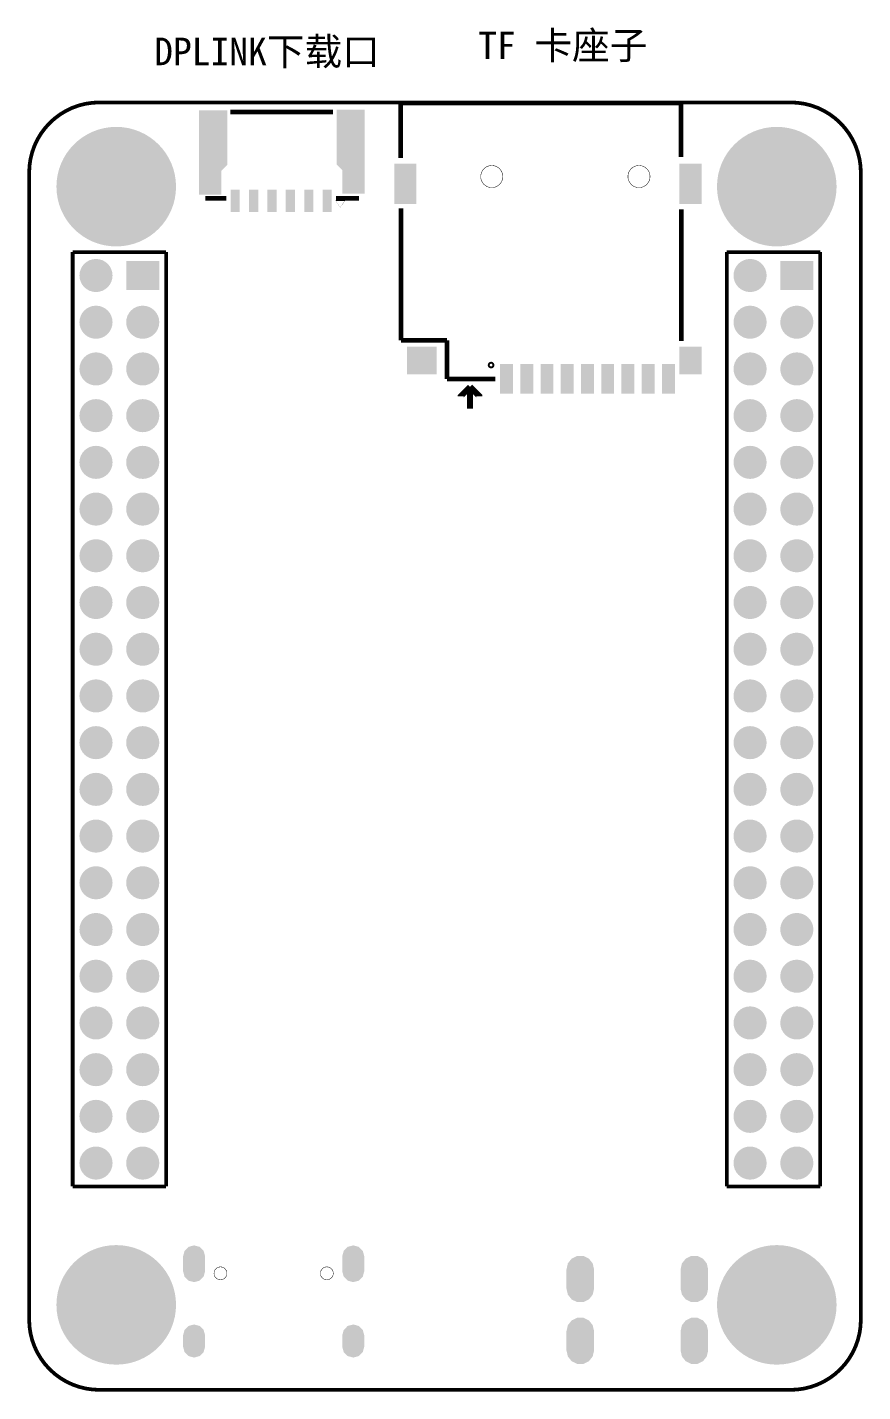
# Model space of a CAD drawing. Header units: millimetres. Extents: x 0 to 99.8, y 0.3 to 77.4.
# Drawn here: x 54.4 to 99.8, y 3.2 to 77.4 of the extents above; entities that cross this region are included whole.
import ezdxf

# ---------------------------------------------------------------- set-up
doc = ezdxf.new("R2010")
doc.units = ezdxf.units.MM
for name, color, linetype, true_color in [('Board-Outline-Layer', 6, 'Continuous', 0xff00ff), ('Bottom-Layer', 5, 'Continuous', 0x0000ff), ('Bottom-Silkscreen-Layer', 72, 'Continuous', 0x66cc33), ('Multi-Layer', 9, 'Continuous', 0xc0c0c0)]:
    doc.layers.add(name, color=color, linetype=linetype, true_color=true_color)

msp = doc.modelspace()

# ---------------------------------------------------------------- hatches: boundary and pattern name
at = {"layer": 'Bottom-Layer'}
for points in [[(63.694, 72.833), (63.694, 68.261), (63.693, 68.26), (64.909, 68.26), (64.911, 68.257), (64.911, 69.547), (65.227, 69.863), (65.227, 72.832), (65.226, 72.832), (65.226, 72.833), (63.694, 72.833)], [(72.699, 72.876), (72.7, 72.876), (71.168, 72.876), (71.167, 72.875), (71.166, 72.875), (71.166, 69.906), (71.482, 69.591), (71.482, 68.3), (71.485, 68.303), (72.7, 68.303), (72.699, 68.304)], [(62.444, 68.687, -1), (55.944, 68.687, -1)], [(58.356, 70.765, -1), (57.34, 70.765, -1)], [(61.048, 70.765, -1), (60.032, 70.765, -1)], [(98.344, 68.687, -1), (91.844, 68.687, -1)], [(94.256, 70.765, -1), (93.24, 70.765, -1)], [(96.948, 70.765, -1), (95.932, 70.765, -1)], [(75.504, 67.736), (75.504, 69.936), (74.304, 69.936), (74.304, 67.736)], [(91.004, 67.736), (91.004, 69.936), (89.804, 69.936), (89.804, 67.736)], [(62.115, 68.56, -1), (61.099, 68.56, -1)], [(98.015, 68.56, -1), (96.999, 68.56, -1)], [(57.162, 68.433, -1), (56.146, 68.433, -1)], [(65.91, 67.316), (65.91, 68.516), (65.41, 68.516), (65.41, 67.316)], [(66.91, 67.316), (66.91, 68.516), (66.41, 68.516), (66.41, 67.316)], [(67.91, 67.316), (67.91, 68.516), (67.41, 68.516), (67.41, 67.316)], [(68.91, 67.316), (68.91, 68.516), (68.41, 68.516), (68.41, 67.316)], [(69.91, 67.316), (69.91, 68.516), (69.41, 68.516), (69.41, 67.316)], [(70.91, 67.316), (70.91, 68.516), (70.41, 68.516), (70.41, 67.316)], [(93.062, 68.433, -1), (92.046, 68.433, -1)], [(58.559, 66.528, -1), (57.543, 66.528, -1)], [(60.845, 66.528, -1), (59.829, 66.528, -1)], [(94.459, 66.528, -1), (93.443, 66.528, -1)], [(96.745, 66.528, -1), (95.729, 66.528, -1)], [(58.994, 63.856, -1), (57.194, 63.856, -1)], [(61.534, 64.643), (59.734, 64.643), (59.734, 63.068), (61.534, 63.068)], [(94.543, 63.856, -1), (92.743, 63.856, -1)], [(97.083, 64.643), (95.283, 64.643), (95.283, 63.068), (97.083, 63.068)], [(58.994, 61.316, -1), (57.194, 61.316, -1)], [(61.534, 61.316, -1), (59.734, 61.316, -1)], [(94.543, 61.316, -1), (92.743, 61.316, -1)], [(97.083, 61.316, -1), (95.283, 61.316, -1)], [(58.994, 58.776, -1), (57.194, 58.776, -1)], [(61.534, 58.776, -1), (59.734, 58.776, -1)], [(76.604, 58.486), (76.604, 59.986), (75.004, 59.986), (75.004, 58.486)], [(91.004, 58.486), (91.004, 59.986), (89.804, 59.986), (89.804, 58.486)], [(94.543, 58.776, -1), (92.743, 58.776, -1)], [(97.083, 58.776, -1), (95.283, 58.776, -1)], [(80.753, 57.436), (80.753, 59.036), (80.053, 59.036), (80.053, 57.436)], [(81.854, 57.436), (81.854, 59.036), (81.154, 59.036), (81.154, 57.436)], [(82.954, 57.436), (82.954, 59.036), (82.254, 59.036), (82.254, 57.436)], [(84.054, 57.436), (84.054, 59.036), (83.354, 59.036), (83.354, 57.436)], [(85.154, 57.436), (85.154, 59.036), (84.454, 59.036), (84.454, 57.436)], [(86.254, 57.436), (86.254, 59.036), (85.554, 59.036), (85.554, 57.436)], [(87.354, 57.436), (87.354, 59.036), (86.654, 59.036), (86.654, 57.436)], [(88.453, 57.436), (88.453, 59.036), (87.753, 59.036), (87.753, 57.436)], [(89.554, 57.436), (89.554, 59.036), (88.854, 59.036), (88.854, 57.436)], [(58.994, 56.236, -1), (57.194, 56.236, -1)], [(61.534, 56.236, -1), (59.734, 56.236, -1)], [(94.543, 56.236, -1), (92.743, 56.236, -1)], [(97.083, 56.236, -1), (95.283, 56.236, -1)], [(58.994, 53.696, -1), (57.194, 53.696, -1)], [(61.534, 53.696, -1), (59.734, 53.696, -1)], [(94.543, 53.696, -1), (92.743, 53.696, -1)], [(97.083, 53.696, -1), (95.283, 53.696, -1)], [(58.994, 51.156, -1), (57.194, 51.156, -1)], [(61.534, 51.156, -1), (59.734, 51.156, -1)], [(94.543, 51.156, -1), (92.743, 51.156, -1)], [(97.083, 51.156, -1), (95.283, 51.156, -1)], [(58.994, 48.616, -1), (57.194, 48.616, -1)], [(61.534, 48.616, -1), (59.734, 48.616, -1)], [(94.543, 48.616, -1), (92.743, 48.616, -1)], [(97.083, 48.616, -1), (95.283, 48.616, -1)], [(58.994, 46.076, -1), (57.194, 46.076, -1)], [(61.534, 46.076, -1), (59.734, 46.076, -1)], [(94.543, 46.076, -1), (92.743, 46.076, -1)], [(97.083, 46.076, -1), (95.283, 46.076, -1)], [(58.994, 43.536, -1), (57.194, 43.536, -1)], [(61.534, 43.536, -1), (59.734, 43.536, -1)], [(94.543, 43.536, -1), (92.743, 43.536, -1)], [(97.083, 43.536, -1), (95.283, 43.536, -1)], [(58.994, 40.996, -1), (57.194, 40.996, -1)], [(61.534, 40.996, -1), (59.734, 40.996, -1)], [(94.543, 40.996, -1), (92.743, 40.996, -1)], [(97.083, 40.996, -1), (95.283, 40.996, -1)], [(58.994, 38.456, -1), (57.194, 38.456, -1)], [(61.534, 38.456, -1), (59.734, 38.456, -1)], [(94.543, 38.456, -1), (92.743, 38.456, -1)], [(97.083, 38.456, -1), (95.283, 38.456, -1)], [(58.994, 35.916, -1), (57.194, 35.916, -1)], [(61.534, 35.916, -1), (59.734, 35.916, -1)], [(94.543, 35.916, -1), (92.743, 35.916, -1)], [(97.083, 35.916, -1), (95.283, 35.916, -1)], [(58.994, 33.376, -1), (57.194, 33.376, -1)], [(61.534, 33.376, -1), (59.734, 33.376, -1)], [(94.543, 33.376, -1), (92.743, 33.376, -1)], [(97.083, 33.376, -1), (95.283, 33.376, -1)], [(58.994, 30.836, -1), (57.194, 30.836, -1)], [(61.534, 30.836, -1), (59.734, 30.836, -1)], [(94.543, 30.836, -1), (92.743, 30.836, -1)], [(97.083, 30.836, -1), (95.283, 30.836, -1)], [(58.994, 28.296, -1), (57.194, 28.296, -1)], [(61.534, 28.296, -1), (59.734, 28.296, -1)], [(94.543, 28.296, -1), (92.743, 28.296, -1)], [(97.083, 28.296, -1), (95.283, 28.296, -1)], [(58.994, 25.756, -1), (57.194, 25.756, -1)], [(61.534, 25.756, -1), (59.734, 25.756, -1)], [(94.543, 25.756, -1), (92.743, 25.756, -1)], [(97.083, 25.756, -1), (95.283, 25.756, -1)], [(58.994, 23.216, -1), (57.194, 23.216, -1)], [(61.534, 23.216, -1), (59.734, 23.216, -1)], [(94.543, 23.216, -1), (92.743, 23.216, -1)], [(97.083, 23.216, -1), (95.283, 23.216, -1)], [(58.994, 20.676, -1), (57.194, 20.676, -1)], [(61.534, 20.676, -1), (59.734, 20.676, -1)], [(94.543, 20.676, -1), (92.743, 20.676, -1)], [(97.083, 20.676, -1), (95.283, 20.676, -1)], [(58.994, 18.136, -1), (57.194, 18.136, -1)], [(61.534, 18.136, -1), (59.734, 18.136, -1)], [(94.543, 18.136, -1), (92.743, 18.136, -1)], [(97.083, 18.136, -1), (95.283, 18.136, -1)], [(58.994, 15.596, -1), (57.194, 15.596, -1)], [(61.534, 15.596, -1), (59.734, 15.596, -1)], [(94.543, 15.596, -1), (92.743, 15.596, -1)], [(97.083, 15.596, -1), (95.283, 15.596, -1)], [(62.444, 7.887, -1), (55.944, 7.887, -1)], [(98.344, 7.887, -1), (91.844, 7.887, -1)], [(58.356, 9.964, -1), (57.34, 9.964, -1)], [(61.048, 9.964, -1), (60.032, 9.964, -1)], [(62.825, 9.721), (62.906, 9.421), (63.125, 9.202), (63.425, 9.121), (63.725, 9.202), (63.945, 9.421), (64.025, 9.721), (64.025, 10.521), (63.945, 10.821), (63.725, 11.041), (63.425, 11.121), (63.125, 11.041), (62.906, 10.821), (62.825, 10.521)], [(71.475, 9.721), (71.556, 9.421), (71.775, 9.202), (72.075, 9.121), (72.375, 9.202), (72.595, 9.421), (72.675, 9.721), (72.675, 10.521), (72.595, 10.821), (72.375, 11.041), (72.075, 11.121), (71.775, 11.041), (71.556, 10.821), (71.475, 10.521)], [(83.664, 8.766), (83.739, 8.441), (83.947, 8.18), (84.248, 8.035), (84.581, 8.035), (84.882, 8.18), (85.09, 8.441), (85.164, 8.766), (85.164, 9.816), (85.09, 10.142), (84.882, 10.403), (84.581, 10.548), (84.248, 10.548), (83.947, 10.403), (83.739, 10.142), (83.664, 9.816)], [(89.864, 8.766), (89.939, 8.441), (90.147, 8.18), (90.447, 8.035), (90.781, 8.035), (91.082, 8.18), (91.29, 8.441), (91.364, 8.766), (91.364, 9.816), (91.29, 10.142), (91.082, 10.403), (90.781, 10.548), (90.447, 10.548), (90.147, 10.403), (89.939, 10.142), (89.864, 9.816)], [(94.256, 9.964, -1), (93.24, 9.964, -1)], [(96.948, 9.964, -1), (95.932, 9.964, -1)], [(62.115, 7.76, -1), (61.099, 7.76, -1)], [(98.015, 7.76, -1), (96.999, 7.76, -1)], [(57.162, 7.633, -1), (56.146, 7.633, -1)], [(93.062, 7.633, -1), (92.046, 7.633, -1)], [(62.825, 5.621), (62.906, 5.321), (63.125, 5.102), (63.425, 5.021), (63.725, 5.102), (63.945, 5.321), (64.025, 5.621), (64.025, 6.221), (63.945, 6.521), (63.725, 6.741), (63.425, 6.821), (63.125, 6.741), (62.906, 6.521), (62.825, 6.221)], [(71.475, 5.621), (71.556, 5.321), (71.775, 5.102), (72.075, 5.021), (72.375, 5.102), (72.595, 5.321), (72.675, 5.621), (72.675, 6.221), (72.595, 6.521), (72.375, 6.741), (72.075, 6.821), (71.775, 6.741), (71.556, 6.521), (71.475, 6.221)], [(83.664, 5.406), (83.739, 5.081), (83.947, 4.82), (84.248, 4.675), (84.581, 4.675), (84.882, 4.82), (85.09, 5.081), (85.164, 5.406), (85.164, 6.456), (85.09, 6.782), (84.882, 7.043), (84.581, 7.187), (84.248, 7.187), (83.947, 7.043), (83.739, 6.782), (83.664, 6.456)], [(89.864, 5.406), (89.939, 5.081), (90.147, 4.82), (90.447, 4.675), (90.781, 4.675), (91.082, 4.82), (91.29, 5.081), (91.364, 5.406), (91.364, 6.456), (91.29, 6.782), (91.082, 7.043), (90.781, 7.187), (90.447, 7.187), (90.147, 7.043), (89.939, 6.782), (89.864, 6.456)], [(58.559, 5.728, -1), (57.543, 5.728, -1)], [(60.845, 5.728, -1), (59.829, 5.728, -1)], [(94.459, 5.728, -1), (93.443, 5.728, -1)], [(96.745, 5.728, -1), (95.729, 5.728, -1)]]:
    msp.add_hatch(color=256, dxfattribs=at).paths.add_polyline_path(points)
at = {"layer": 'Multi-Layer'}
for points in [[(62.444, 68.687, -1), (55.944, 68.687, -1)], [(62.444, 68.687, -1), (55.944, 68.687, -1)], [(62.444, 68.687, -1), (55.944, 68.687, -1)], [(58.356, 70.765, -1), (57.34, 70.765, -1)], [(58.356, 70.765, -1), (57.34, 70.765, -1)], [(58.356, 70.765, -1), (57.34, 70.765, -1)], [(61.048, 70.765, -1), (60.032, 70.765, -1)], [(61.048, 70.765, -1), (60.032, 70.765, -1)], [(61.048, 70.765, -1), (60.032, 70.765, -1)], [(98.344, 68.687, -1), (91.844, 68.687, -1)], [(98.344, 68.687, -1), (91.844, 68.687, -1)], [(98.344, 68.687, -1), (91.844, 68.687, -1)], [(94.256, 70.765, -1), (93.24, 70.765, -1)], [(94.256, 70.765, -1), (93.24, 70.765, -1)], [(94.256, 70.765, -1), (93.24, 70.765, -1)], [(96.948, 70.765, -1), (95.932, 70.765, -1)], [(96.948, 70.765, -1), (95.932, 70.765, -1)], [(96.948, 70.765, -1), (95.932, 70.765, -1)], [(62.115, 68.56, -1), (61.099, 68.56, -1)], [(62.115, 68.56, -1), (61.099, 68.56, -1)], [(62.115, 68.56, -1), (61.099, 68.56, -1)], [(98.015, 68.56, -1), (96.999, 68.56, -1)], [(98.015, 68.56, -1), (96.999, 68.56, -1)], [(98.015, 68.56, -1), (96.999, 68.56, -1)], [(57.162, 68.433, -1), (56.146, 68.433, -1)], [(57.162, 68.433, -1), (56.146, 68.433, -1)], [(57.162, 68.433, -1), (56.146, 68.433, -1)], [(93.062, 68.433, -1), (92.046, 68.433, -1)], [(93.062, 68.433, -1), (92.046, 68.433, -1)], [(93.062, 68.433, -1), (92.046, 68.433, -1)], [(58.559, 66.528, -1), (57.543, 66.528, -1)], [(58.559, 66.528, -1), (57.543, 66.528, -1)], [(58.559, 66.528, -1), (57.543, 66.528, -1)], [(60.845, 66.528, -1), (59.829, 66.528, -1)], [(60.845, 66.528, -1), (59.829, 66.528, -1)], [(60.845, 66.528, -1), (59.829, 66.528, -1)], [(94.459, 66.528, -1), (93.443, 66.528, -1)], [(94.459, 66.528, -1), (93.443, 66.528, -1)], [(94.459, 66.528, -1), (93.443, 66.528, -1)], [(96.745, 66.528, -1), (95.729, 66.528, -1)], [(96.745, 66.528, -1), (95.729, 66.528, -1)], [(96.745, 66.528, -1), (95.729, 66.528, -1)], [(58.994, 63.856, -1), (57.194, 63.856, -1)], [(58.994, 63.856, -1), (57.194, 63.856, -1)], [(58.994, 63.856, -1), (57.194, 63.856, -1)], [(61.534, 64.643), (59.734, 64.643), (59.734, 63.068), (61.534, 63.068)], [(61.534, 64.643), (59.734, 64.643), (59.734, 63.068), (61.534, 63.068)], [(61.534, 64.643), (59.734, 64.643), (59.734, 63.068), (61.534, 63.068)], [(94.543, 63.856, -1), (92.743, 63.856, -1)], [(94.543, 63.856, -1), (92.743, 63.856, -1)], [(94.543, 63.856, -1), (92.743, 63.856, -1)], [(97.083, 64.643), (95.283, 64.643), (95.283, 63.068), (97.083, 63.068)], [(97.083, 64.643), (95.283, 64.643), (95.283, 63.068), (97.083, 63.068)], [(97.083, 64.643), (95.283, 64.643), (95.283, 63.068), (97.083, 63.068)], [(58.994, 61.316, -1), (57.194, 61.316, -1)], [(58.994, 61.316, -1), (57.194, 61.316, -1)], [(58.994, 61.316, -1), (57.194, 61.316, -1)], [(61.534, 61.316, -1), (59.734, 61.316, -1)], [(61.534, 61.316, -1), (59.734, 61.316, -1)], [(61.534, 61.316, -1), (59.734, 61.316, -1)], [(94.543, 61.316, -1), (92.743, 61.316, -1)], [(94.543, 61.316, -1), (92.743, 61.316, -1)], [(94.543, 61.316, -1), (92.743, 61.316, -1)], [(97.083, 61.316, -1), (95.283, 61.316, -1)], [(97.083, 61.316, -1), (95.283, 61.316, -1)], [(97.083, 61.316, -1), (95.283, 61.316, -1)], [(58.994, 58.776, -1), (57.194, 58.776, -1)], [(58.994, 58.776, -1), (57.194, 58.776, -1)], [(58.994, 58.776, -1), (57.194, 58.776, -1)], [(61.534, 58.776, -1), (59.734, 58.776, -1)], [(61.534, 58.776, -1), (59.734, 58.776, -1)], [(61.534, 58.776, -1), (59.734, 58.776, -1)], [(94.543, 58.776, -1), (92.743, 58.776, -1)], [(94.543, 58.776, -1), (92.743, 58.776, -1)], [(94.543, 58.776, -1), (92.743, 58.776, -1)], [(97.083, 58.776, -1), (95.283, 58.776, -1)], [(97.083, 58.776, -1), (95.283, 58.776, -1)], [(97.083, 58.776, -1), (95.283, 58.776, -1)], [(58.994, 56.236, -1), (57.194, 56.236, -1)], [(58.994, 56.236, -1), (57.194, 56.236, -1)], [(58.994, 56.236, -1), (57.194, 56.236, -1)], [(61.534, 56.236, -1), (59.734, 56.236, -1)], [(61.534, 56.236, -1), (59.734, 56.236, -1)], [(61.534, 56.236, -1), (59.734, 56.236, -1)], [(94.543, 56.236, -1), (92.743, 56.236, -1)], [(94.543, 56.236, -1), (92.743, 56.236, -1)], [(94.543, 56.236, -1), (92.743, 56.236, -1)], [(97.083, 56.236, -1), (95.283, 56.236, -1)], [(97.083, 56.236, -1), (95.283, 56.236, -1)], [(97.083, 56.236, -1), (95.283, 56.236, -1)], [(58.994, 53.696, -1), (57.194, 53.696, -1)], [(58.994, 53.696, -1), (57.194, 53.696, -1)], [(58.994, 53.696, -1), (57.194, 53.696, -1)], [(61.534, 53.696, -1), (59.734, 53.696, -1)], [(61.534, 53.696, -1), (59.734, 53.696, -1)], [(61.534, 53.696, -1), (59.734, 53.696, -1)], [(94.543, 53.696, -1), (92.743, 53.696, -1)], [(94.543, 53.696, -1), (92.743, 53.696, -1)], [(94.543, 53.696, -1), (92.743, 53.696, -1)], [(97.083, 53.696, -1), (95.283, 53.696, -1)], [(97.083, 53.696, -1), (95.283, 53.696, -1)], [(97.083, 53.696, -1), (95.283, 53.696, -1)], [(58.994, 51.156, -1), (57.194, 51.156, -1)], [(58.994, 51.156, -1), (57.194, 51.156, -1)], [(58.994, 51.156, -1), (57.194, 51.156, -1)], [(61.534, 51.156, -1), (59.734, 51.156, -1)], [(61.534, 51.156, -1), (59.734, 51.156, -1)], [(61.534, 51.156, -1), (59.734, 51.156, -1)], [(94.543, 51.156, -1), (92.743, 51.156, -1)], [(94.543, 51.156, -1), (92.743, 51.156, -1)], [(94.543, 51.156, -1), (92.743, 51.156, -1)], [(97.083, 51.156, -1), (95.283, 51.156, -1)], [(97.083, 51.156, -1), (95.283, 51.156, -1)], [(97.083, 51.156, -1), (95.283, 51.156, -1)], [(58.994, 48.616, -1), (57.194, 48.616, -1)], [(58.994, 48.616, -1), (57.194, 48.616, -1)], [(58.994, 48.616, -1), (57.194, 48.616, -1)], [(61.534, 48.616, -1), (59.734, 48.616, -1)], [(61.534, 48.616, -1), (59.734, 48.616, -1)], [(61.534, 48.616, -1), (59.734, 48.616, -1)], [(94.543, 48.616, -1), (92.743, 48.616, -1)], [(94.543, 48.616, -1), (92.743, 48.616, -1)], [(94.543, 48.616, -1), (92.743, 48.616, -1)], [(97.083, 48.616, -1), (95.283, 48.616, -1)], [(97.083, 48.616, -1), (95.283, 48.616, -1)], [(97.083, 48.616, -1), (95.283, 48.616, -1)], [(58.994, 46.076, -1), (57.194, 46.076, -1)], [(58.994, 46.076, -1), (57.194, 46.076, -1)], [(58.994, 46.076, -1), (57.194, 46.076, -1)], [(61.534, 46.076, -1), (59.734, 46.076, -1)], [(61.534, 46.076, -1), (59.734, 46.076, -1)], [(61.534, 46.076, -1), (59.734, 46.076, -1)], [(94.543, 46.076, -1), (92.743, 46.076, -1)], [(94.543, 46.076, -1), (92.743, 46.076, -1)], [(94.543, 46.076, -1), (92.743, 46.076, -1)], [(97.083, 46.076, -1), (95.283, 46.076, -1)], [(97.083, 46.076, -1), (95.283, 46.076, -1)], [(97.083, 46.076, -1), (95.283, 46.076, -1)], [(58.994, 43.536, -1), (57.194, 43.536, -1)], [(58.994, 43.536, -1), (57.194, 43.536, -1)], [(58.994, 43.536, -1), (57.194, 43.536, -1)], [(61.534, 43.536, -1), (59.734, 43.536, -1)], [(61.534, 43.536, -1), (59.734, 43.536, -1)], [(61.534, 43.536, -1), (59.734, 43.536, -1)], [(94.543, 43.536, -1), (92.743, 43.536, -1)], [(94.543, 43.536, -1), (92.743, 43.536, -1)], [(94.543, 43.536, -1), (92.743, 43.536, -1)], [(97.083, 43.536, -1), (95.283, 43.536, -1)], [(97.083, 43.536, -1), (95.283, 43.536, -1)], [(97.083, 43.536, -1), (95.283, 43.536, -1)], [(58.994, 40.996, -1), (57.194, 40.996, -1)], [(58.994, 40.996, -1), (57.194, 40.996, -1)], [(58.994, 40.996, -1), (57.194, 40.996, -1)], [(61.534, 40.996, -1), (59.734, 40.996, -1)], [(61.534, 40.996, -1), (59.734, 40.996, -1)], [(61.534, 40.996, -1), (59.734, 40.996, -1)], [(94.543, 40.996, -1), (92.743, 40.996, -1)], [(94.543, 40.996, -1), (92.743, 40.996, -1)], [(94.543, 40.996, -1), (92.743, 40.996, -1)], [(97.083, 40.996, -1), (95.283, 40.996, -1)], [(97.083, 40.996, -1), (95.283, 40.996, -1)], [(97.083, 40.996, -1), (95.283, 40.996, -1)], [(58.994, 38.456, -1), (57.194, 38.456, -1)], [(58.994, 38.456, -1), (57.194, 38.456, -1)], [(58.994, 38.456, -1), (57.194, 38.456, -1)], [(61.534, 38.456, -1), (59.734, 38.456, -1)], [(61.534, 38.456, -1), (59.734, 38.456, -1)], [(61.534, 38.456, -1), (59.734, 38.456, -1)], [(94.543, 38.456, -1), (92.743, 38.456, -1)], [(94.543, 38.456, -1), (92.743, 38.456, -1)], [(94.543, 38.456, -1), (92.743, 38.456, -1)], [(97.083, 38.456, -1), (95.283, 38.456, -1)], [(97.083, 38.456, -1), (95.283, 38.456, -1)], [(97.083, 38.456, -1), (95.283, 38.456, -1)], [(58.994, 35.916, -1), (57.194, 35.916, -1)], [(58.994, 35.916, -1), (57.194, 35.916, -1)], [(58.994, 35.916, -1), (57.194, 35.916, -1)], [(61.534, 35.916, -1), (59.734, 35.916, -1)], [(61.534, 35.916, -1), (59.734, 35.916, -1)], [(61.534, 35.916, -1), (59.734, 35.916, -1)], [(94.543, 35.916, -1), (92.743, 35.916, -1)], [(94.543, 35.916, -1), (92.743, 35.916, -1)], [(94.543, 35.916, -1), (92.743, 35.916, -1)], [(97.083, 35.916, -1), (95.283, 35.916, -1)], [(97.083, 35.916, -1), (95.283, 35.916, -1)], [(97.083, 35.916, -1), (95.283, 35.916, -1)], [(58.994, 33.376, -1), (57.194, 33.376, -1)], [(58.994, 33.376, -1), (57.194, 33.376, -1)], [(58.994, 33.376, -1), (57.194, 33.376, -1)], [(61.534, 33.376, -1), (59.734, 33.376, -1)], [(61.534, 33.376, -1), (59.734, 33.376, -1)], [(61.534, 33.376, -1), (59.734, 33.376, -1)], [(94.543, 33.376, -1), (92.743, 33.376, -1)], [(94.543, 33.376, -1), (92.743, 33.376, -1)], [(94.543, 33.376, -1), (92.743, 33.376, -1)], [(97.083, 33.376, -1), (95.283, 33.376, -1)], [(97.083, 33.376, -1), (95.283, 33.376, -1)], [(97.083, 33.376, -1), (95.283, 33.376, -1)], [(58.994, 30.836, -1), (57.194, 30.836, -1)], [(58.994, 30.836, -1), (57.194, 30.836, -1)], [(58.994, 30.836, -1), (57.194, 30.836, -1)], [(61.534, 30.836, -1), (59.734, 30.836, -1)], [(61.534, 30.836, -1), (59.734, 30.836, -1)], [(61.534, 30.836, -1), (59.734, 30.836, -1)], [(94.543, 30.836, -1), (92.743, 30.836, -1)], [(94.543, 30.836, -1), (92.743, 30.836, -1)], [(94.543, 30.836, -1), (92.743, 30.836, -1)], [(97.083, 30.836, -1), (95.283, 30.836, -1)], [(97.083, 30.836, -1), (95.283, 30.836, -1)], [(97.083, 30.836, -1), (95.283, 30.836, -1)], [(58.994, 28.296, -1), (57.194, 28.296, -1)], [(58.994, 28.296, -1), (57.194, 28.296, -1)], [(58.994, 28.296, -1), (57.194, 28.296, -1)], [(61.534, 28.296, -1), (59.734, 28.296, -1)], [(61.534, 28.296, -1), (59.734, 28.296, -1)], [(61.534, 28.296, -1), (59.734, 28.296, -1)], [(94.543, 28.296, -1), (92.743, 28.296, -1)], [(94.543, 28.296, -1), (92.743, 28.296, -1)], [(94.543, 28.296, -1), (92.743, 28.296, -1)], [(97.083, 28.296, -1), (95.283, 28.296, -1)], [(97.083, 28.296, -1), (95.283, 28.296, -1)], [(97.083, 28.296, -1), (95.283, 28.296, -1)], [(58.994, 25.756, -1), (57.194, 25.756, -1)], [(58.994, 25.756, -1), (57.194, 25.756, -1)], [(58.994, 25.756, -1), (57.194, 25.756, -1)], [(61.534, 25.756, -1), (59.734, 25.756, -1)], [(61.534, 25.756, -1), (59.734, 25.756, -1)], [(61.534, 25.756, -1), (59.734, 25.756, -1)], [(94.543, 25.756, -1), (92.743, 25.756, -1)], [(94.543, 25.756, -1), (92.743, 25.756, -1)], [(94.543, 25.756, -1), (92.743, 25.756, -1)], [(97.083, 25.756, -1), (95.283, 25.756, -1)], [(97.083, 25.756, -1), (95.283, 25.756, -1)], [(97.083, 25.756, -1), (95.283, 25.756, -1)], [(58.994, 23.216, -1), (57.194, 23.216, -1)], [(58.994, 23.216, -1), (57.194, 23.216, -1)], [(58.994, 23.216, -1), (57.194, 23.216, -1)], [(61.534, 23.216, -1), (59.734, 23.216, -1)], [(61.534, 23.216, -1), (59.734, 23.216, -1)], [(61.534, 23.216, -1), (59.734, 23.216, -1)], [(94.543, 23.216, -1), (92.743, 23.216, -1)], [(94.543, 23.216, -1), (92.743, 23.216, -1)], [(94.543, 23.216, -1), (92.743, 23.216, -1)], [(97.083, 23.216, -1), (95.283, 23.216, -1)], [(97.083, 23.216, -1), (95.283, 23.216, -1)], [(97.083, 23.216, -1), (95.283, 23.216, -1)], [(58.994, 20.676, -1), (57.194, 20.676, -1)], [(58.994, 20.676, -1), (57.194, 20.676, -1)], [(58.994, 20.676, -1), (57.194, 20.676, -1)], [(61.534, 20.676, -1), (59.734, 20.676, -1)], [(61.534, 20.676, -1), (59.734, 20.676, -1)], [(61.534, 20.676, -1), (59.734, 20.676, -1)], [(94.543, 20.676, -1), (92.743, 20.676, -1)], [(94.543, 20.676, -1), (92.743, 20.676, -1)], [(94.543, 20.676, -1), (92.743, 20.676, -1)], [(97.083, 20.676, -1), (95.283, 20.676, -1)], [(97.083, 20.676, -1), (95.283, 20.676, -1)], [(97.083, 20.676, -1), (95.283, 20.676, -1)], [(58.994, 18.136, -1), (57.194, 18.136, -1)], [(58.994, 18.136, -1), (57.194, 18.136, -1)], [(58.994, 18.136, -1), (57.194, 18.136, -1)], [(61.534, 18.136, -1), (59.734, 18.136, -1)], [(61.534, 18.136, -1), (59.734, 18.136, -1)], [(61.534, 18.136, -1), (59.734, 18.136, -1)], [(94.543, 18.136, -1), (92.743, 18.136, -1)], [(94.543, 18.136, -1), (92.743, 18.136, -1)], [(94.543, 18.136, -1), (92.743, 18.136, -1)], [(97.083, 18.136, -1), (95.283, 18.136, -1)], [(97.083, 18.136, -1), (95.283, 18.136, -1)], [(97.083, 18.136, -1), (95.283, 18.136, -1)], [(58.994, 15.596, -1), (57.194, 15.596, -1)], [(58.994, 15.596, -1), (57.194, 15.596, -1)], [(58.994, 15.596, -1), (57.194, 15.596, -1)], [(61.534, 15.596, -1), (59.734, 15.596, -1)], [(61.534, 15.596, -1), (59.734, 15.596, -1)], [(61.534, 15.596, -1), (59.734, 15.596, -1)], [(94.543, 15.596, -1), (92.743, 15.596, -1)], [(94.543, 15.596, -1), (92.743, 15.596, -1)], [(94.543, 15.596, -1), (92.743, 15.596, -1)], [(97.083, 15.596, -1), (95.283, 15.596, -1)], [(97.083, 15.596, -1), (95.283, 15.596, -1)], [(97.083, 15.596, -1), (95.283, 15.596, -1)], [(62.444, 7.887, -1), (55.944, 7.887, -1)], [(62.444, 7.887, -1), (55.944, 7.887, -1)], [(62.444, 7.887, -1), (55.944, 7.887, -1)], [(98.344, 7.887, -1), (91.844, 7.887, -1)], [(98.344, 7.887, -1), (91.844, 7.887, -1)], [(98.344, 7.887, -1), (91.844, 7.887, -1)], [(58.356, 9.964, -1), (57.34, 9.964, -1)], [(58.356, 9.964, -1), (57.34, 9.964, -1)], [(58.356, 9.964, -1), (57.34, 9.964, -1)], [(61.048, 9.964, -1), (60.032, 9.964, -1)], [(61.048, 9.964, -1), (60.032, 9.964, -1)], [(61.048, 9.964, -1), (60.032, 9.964, -1)], [(62.825, 9.721), (62.906, 9.421), (63.125, 9.202), (63.425, 9.121), (63.725, 9.202), (63.945, 9.421), (64.025, 9.721), (64.025, 10.521), (63.945, 10.821), (63.725, 11.041), (63.425, 11.121), (63.125, 11.041), (62.906, 10.821), (62.825, 10.521)], [(62.825, 9.721), (62.906, 9.421), (63.125, 9.202), (63.425, 9.121), (63.725, 9.202), (63.945, 9.421), (64.025, 9.721), (64.025, 10.521), (63.945, 10.821), (63.725, 11.041), (63.425, 11.121), (63.125, 11.041), (62.906, 10.821), (62.825, 10.521)], [(62.825, 9.721), (62.906, 9.421), (63.125, 9.202), (63.425, 9.121), (63.725, 9.202), (63.945, 9.421), (64.025, 9.721), (64.025, 10.521), (63.945, 10.821), (63.725, 11.041), (63.425, 11.121), (63.125, 11.041), (62.906, 10.821), (62.825, 10.521)], [(71.475, 9.721), (71.556, 9.421), (71.775, 9.202), (72.075, 9.121), (72.375, 9.202), (72.595, 9.421), (72.675, 9.721), (72.675, 10.521), (72.595, 10.821), (72.375, 11.041), (72.075, 11.121), (71.775, 11.041), (71.556, 10.821), (71.475, 10.521)], [(71.475, 9.721), (71.556, 9.421), (71.775, 9.202), (72.075, 9.121), (72.375, 9.202), (72.595, 9.421), (72.675, 9.721), (72.675, 10.521), (72.595, 10.821), (72.375, 11.041), (72.075, 11.121), (71.775, 11.041), (71.556, 10.821), (71.475, 10.521)], [(71.475, 9.721), (71.556, 9.421), (71.775, 9.202), (72.075, 9.121), (72.375, 9.202), (72.595, 9.421), (72.675, 9.721), (72.675, 10.521), (72.595, 10.821), (72.375, 11.041), (72.075, 11.121), (71.775, 11.041), (71.556, 10.821), (71.475, 10.521)], [(83.664, 8.766), (83.739, 8.441), (83.947, 8.18), (84.248, 8.035), (84.581, 8.035), (84.882, 8.18), (85.09, 8.441), (85.164, 8.766), (85.164, 9.816), (85.09, 10.142), (84.882, 10.403), (84.581, 10.548), (84.248, 10.548), (83.947, 10.403), (83.739, 10.142), (83.664, 9.816)], [(83.664, 8.766), (83.739, 8.441), (83.947, 8.18), (84.248, 8.035), (84.581, 8.035), (84.882, 8.18), (85.09, 8.441), (85.164, 8.766), (85.164, 9.816), (85.09, 10.142), (84.882, 10.403), (84.581, 10.548), (84.248, 10.548), (83.947, 10.403), (83.739, 10.142), (83.664, 9.816)], [(83.664, 8.766), (83.739, 8.441), (83.947, 8.18), (84.248, 8.035), (84.581, 8.035), (84.882, 8.18), (85.09, 8.441), (85.164, 8.766), (85.164, 9.816), (85.09, 10.142), (84.882, 10.403), (84.581, 10.548), (84.248, 10.548), (83.947, 10.403), (83.739, 10.142), (83.664, 9.816)], [(89.864, 8.766), (89.939, 8.441), (90.147, 8.18), (90.447, 8.035), (90.781, 8.035), (91.082, 8.18), (91.29, 8.441), (91.364, 8.766), (91.364, 9.816), (91.29, 10.142), (91.082, 10.403), (90.781, 10.548), (90.447, 10.548), (90.147, 10.403), (89.939, 10.142), (89.864, 9.816)], [(89.864, 8.766), (89.939, 8.441), (90.147, 8.18), (90.447, 8.035), (90.781, 8.035), (91.082, 8.18), (91.29, 8.441), (91.364, 8.766), (91.364, 9.816), (91.29, 10.142), (91.082, 10.403), (90.781, 10.548), (90.447, 10.548), (90.147, 10.403), (89.939, 10.142), (89.864, 9.816)], [(89.864, 8.766), (89.939, 8.441), (90.147, 8.18), (90.447, 8.035), (90.781, 8.035), (91.082, 8.18), (91.29, 8.441), (91.364, 8.766), (91.364, 9.816), (91.29, 10.142), (91.082, 10.403), (90.781, 10.548), (90.447, 10.548), (90.147, 10.403), (89.939, 10.142), (89.864, 9.816)], [(94.256, 9.964, -1), (93.24, 9.964, -1)], [(94.256, 9.964, -1), (93.24, 9.964, -1)], [(94.256, 9.964, -1), (93.24, 9.964, -1)], [(96.948, 9.964, -1), (95.932, 9.964, -1)], [(96.948, 9.964, -1), (95.932, 9.964, -1)], [(96.948, 9.964, -1), (95.932, 9.964, -1)], [(62.115, 7.76, -1), (61.099, 7.76, -1)], [(62.115, 7.76, -1), (61.099, 7.76, -1)], [(62.115, 7.76, -1), (61.099, 7.76, -1)], [(98.015, 7.76, -1), (96.999, 7.76, -1)], [(98.015, 7.76, -1), (96.999, 7.76, -1)], [(98.015, 7.76, -1), (96.999, 7.76, -1)], [(57.162, 7.633, -1), (56.146, 7.633, -1)], [(57.162, 7.633, -1), (56.146, 7.633, -1)], [(57.162, 7.633, -1), (56.146, 7.633, -1)], [(93.062, 7.633, -1), (92.046, 7.633, -1)], [(93.062, 7.633, -1), (92.046, 7.633, -1)], [(93.062, 7.633, -1), (92.046, 7.633, -1)], [(62.825, 5.621), (62.906, 5.321), (63.125, 5.102), (63.425, 5.021), (63.725, 5.102), (63.945, 5.321), (64.025, 5.621), (64.025, 6.221), (63.945, 6.521), (63.725, 6.741), (63.425, 6.821), (63.125, 6.741), (62.906, 6.521), (62.825, 6.221)], [(62.825, 5.621), (62.906, 5.321), (63.125, 5.102), (63.425, 5.021), (63.725, 5.102), (63.945, 5.321), (64.025, 5.621), (64.025, 6.221), (63.945, 6.521), (63.725, 6.741), (63.425, 6.821), (63.125, 6.741), (62.906, 6.521), (62.825, 6.221)], [(62.825, 5.621), (62.906, 5.321), (63.125, 5.102), (63.425, 5.021), (63.725, 5.102), (63.945, 5.321), (64.025, 5.621), (64.025, 6.221), (63.945, 6.521), (63.725, 6.741), (63.425, 6.821), (63.125, 6.741), (62.906, 6.521), (62.825, 6.221)], [(71.475, 5.621), (71.556, 5.321), (71.775, 5.102), (72.075, 5.021), (72.375, 5.102), (72.595, 5.321), (72.675, 5.621), (72.675, 6.221), (72.595, 6.521), (72.375, 6.741), (72.075, 6.821), (71.775, 6.741), (71.556, 6.521), (71.475, 6.221)], [(71.475, 5.621), (71.556, 5.321), (71.775, 5.102), (72.075, 5.021), (72.375, 5.102), (72.595, 5.321), (72.675, 5.621), (72.675, 6.221), (72.595, 6.521), (72.375, 6.741), (72.075, 6.821), (71.775, 6.741), (71.556, 6.521), (71.475, 6.221)], [(71.475, 5.621), (71.556, 5.321), (71.775, 5.102), (72.075, 5.021), (72.375, 5.102), (72.595, 5.321), (72.675, 5.621), (72.675, 6.221), (72.595, 6.521), (72.375, 6.741), (72.075, 6.821), (71.775, 6.741), (71.556, 6.521), (71.475, 6.221)], [(83.664, 5.406), (83.739, 5.081), (83.947, 4.82), (84.248, 4.675), (84.581, 4.675), (84.882, 4.82), (85.09, 5.081), (85.164, 5.406), (85.164, 6.456), (85.09, 6.782), (84.882, 7.043), (84.581, 7.187), (84.248, 7.187), (83.947, 7.043), (83.739, 6.782), (83.664, 6.456)], [(83.664, 5.406), (83.739, 5.081), (83.947, 4.82), (84.248, 4.675), (84.581, 4.675), (84.882, 4.82), (85.09, 5.081), (85.164, 5.406), (85.164, 6.456), (85.09, 6.782), (84.882, 7.043), (84.581, 7.187), (84.248, 7.187), (83.947, 7.043), (83.739, 6.782), (83.664, 6.456)], [(83.664, 5.406), (83.739, 5.081), (83.947, 4.82), (84.248, 4.675), (84.581, 4.675), (84.882, 4.82), (85.09, 5.081), (85.164, 5.406), (85.164, 6.456), (85.09, 6.782), (84.882, 7.043), (84.581, 7.187), (84.248, 7.187), (83.947, 7.043), (83.739, 6.782), (83.664, 6.456)], [(89.864, 5.406), (89.939, 5.081), (90.147, 4.82), (90.447, 4.675), (90.781, 4.675), (91.082, 4.82), (91.29, 5.081), (91.364, 5.406), (91.364, 6.456), (91.29, 6.782), (91.082, 7.043), (90.781, 7.187), (90.447, 7.187), (90.147, 7.043), (89.939, 6.782), (89.864, 6.456)], [(89.864, 5.406), (89.939, 5.081), (90.147, 4.82), (90.447, 4.675), (90.781, 4.675), (91.082, 4.82), (91.29, 5.081), (91.364, 5.406), (91.364, 6.456), (91.29, 6.782), (91.082, 7.043), (90.781, 7.187), (90.447, 7.187), (90.147, 7.043), (89.939, 6.782), (89.864, 6.456)], [(89.864, 5.406), (89.939, 5.081), (90.147, 4.82), (90.447, 4.675), (90.781, 4.675), (91.082, 4.82), (91.29, 5.081), (91.364, 5.406), (91.364, 6.456), (91.29, 6.782), (91.082, 7.043), (90.781, 7.187), (90.447, 7.187), (90.147, 7.043), (89.939, 6.782), (89.864, 6.456)], [(58.559, 5.728, -1), (57.543, 5.728, -1)], [(58.559, 5.728, -1), (57.543, 5.728, -1)], [(58.559, 5.728, -1), (57.543, 5.728, -1)], [(60.845, 5.728, -1), (59.829, 5.728, -1)], [(60.845, 5.728, -1), (59.829, 5.728, -1)], [(60.845, 5.728, -1), (59.829, 5.728, -1)], [(94.459, 5.728, -1), (93.443, 5.728, -1)], [(94.459, 5.728, -1), (93.443, 5.728, -1)], [(94.459, 5.728, -1), (93.443, 5.728, -1)], [(96.745, 5.728, -1), (95.729, 5.728, -1)], [(96.745, 5.728, -1), (95.729, 5.728, -1)], [(96.745, 5.728, -1), (95.729, 5.728, -1)]]:
    msp.add_hatch(color=256, dxfattribs=at).paths.add_polyline_path(points)

# ---------------------------------------------------------------- linework, layer by layer
at = {"layer": 'Board-Outline-Layer', "const_width": 0.203}
msp.add_lwpolyline([(99.662, 7.076), (99.662, 69.456, 0.414), (95.852, 73.266), (58.272, 73.266, 0.414), (54.462, 69.456), (54.462, 7.076, 0.414), (58.272, 3.266), (95.852, 3.266, 0.414)], format="xyb", close=True, dxfattribs=at)
at = {"layer": 'Bottom-Silkscreen-Layer'}
for points, const_width in [([(70.981, 72.742), (65.403, 72.742)], 0.254), ([(70.981, 72.742), (65.403, 72.742)], 0.254), ([(89.894, 73.236), (74.654, 73.236)], 0.254), ([(74.654, 73.236), (74.654, 70.246)], 0.254), ([(89.894, 73.236), (74.654, 73.236)], 0.254), ([(74.654, 73.236), (74.654, 70.246)], 0.254), ([(89.894, 73.236), (89.894, 70.296)], 0.254), ([(89.894, 73.236), (89.894, 70.296)], 0.254), ([(65.179, 68.043), (64.028, 68.043)], 0.254), ([(65.179, 68.043), (64.028, 68.043)], 0.254), ([(71.141, 68.043), (72.383, 68.043)], 0.254), ([(71.141, 68.043), (72.383, 68.043)], 0.254), ([(74.674, 67.505), (74.674, 60.336)], 0.254), ([(74.674, 67.505), (74.674, 60.336)], 0.254), ([(89.914, 60.286), (89.914, 67.446)], 0.254), ([(89.914, 60.286), (89.914, 67.446)], 0.254), ([(56.824, 65.126), (61.904, 65.126)], 0.203), ([(56.824, 14.326), (56.824, 65.126)], 0.203), ([(56.824, 65.126), (61.904, 65.126)], 0.203), ([(56.824, 14.326), (56.824, 65.126)], 0.203), ([(61.904, 65.126), (61.904, 14.326)], 0.203), ([(61.904, 65.126), (61.904, 14.326)], 0.203), ([(92.373, 65.126), (97.453, 65.126)], 0.203), ([(92.373, 14.326), (92.373, 65.126)], 0.203), ([(92.373, 65.126), (97.453, 65.126)], 0.203), ([(92.373, 14.326), (92.373, 65.126)], 0.203), ([(97.453, 65.126), (97.453, 14.326)], 0.203), ([(97.453, 65.126), (97.453, 14.326)], 0.203), ([(74.674, 60.336), (77.164, 60.336)], 0.254), ([(74.674, 60.336), (77.164, 60.336)], 0.254), ([(77.164, 60.337), (77.154, 60.336)], 0.254), ([(77.164, 60.337), (77.154, 60.336)], 0.254), ([(77.164, 58.236), (77.164, 60.337)], 0.254), ([(77.164, 58.236), (77.164, 60.337)], 0.254), ([(77.952, 58.236), (77.164, 58.236)], 0.254), ([(77.952, 58.236), (77.164, 58.236)], 0.254), ([(78.422, 57.796), (77.917, 57.291), (77.917, 57.288)], 0.33), ([(77.951, 58.236), (79.804, 58.236)], 0.254), ([(77.951, 58.236), (79.804, 58.236)], 0.254), ([(78.422, 57.796), (78.928, 57.291), (78.928, 57.288)], 0.33), ([(78.422, 57.796), (78.422, 56.62)], 0.33), ([(61.904, 14.326), (56.824, 14.326)], 0.203), ([(61.904, 14.326), (56.824, 14.326)], 0.203), ([(97.453, 14.326), (92.373, 14.326)], 0.203), ([(97.453, 14.326), (92.373, 14.326)], 0.203)]:
    msp.add_lwpolyline(points, dxfattribs=dict(at, const_width=const_width))
at = {"layer": 'Bottom-Silkscreen-Layer', "const_width": 0.00508}
msp.add_lwpolyline([(71.367, 67.535), (71.621, 67.916), (71.113, 67.916)], close=True, dxfattribs=at)
at = {"layer": 'Bottom-Silkscreen-Layer', "const_width": 0.254}
msp.add_lwpolyline([(79.619, 58.984, -1), (79.514, 58.984), (79.514, 58.984, -1), (79.619, 58.984)], format="xyb", dxfattribs=at)
msp.add_lwpolyline([(79.619, 58.984, -1), (79.514, 58.984), (79.514, 58.984, -1), (79.619, 58.984)], format="xyb", dxfattribs=at)
at = {"layer": 'Multi-Layer', "const_width": 0.0254}
for points in [[(80.204, 69.236, -1), (79.004, 69.236, -1)], [(88.204, 69.236, -1), (87.004, 69.236, -1)]]:
    msp.add_lwpolyline(points, format="xyb", close=True, dxfattribs=at)
for points in [[(65.21, 9.601, -1), (64.51, 9.601), (64.51, 9.601, -1), (65.21, 9.601)], [(70.99, 9.601, -1), (70.29, 9.601), (70.29, 9.601, -1), (70.99, 9.601)]]:
    msp.add_lwpolyline(points, format="xyb", dxfattribs=at)

# ---------------------------------------------------------------- texts
at = {"char_height": 1.5, "attachment_point": 1}
for s, width, insert in [('{\\fSimSun|b0|i0|c134|p2;TF 卡座子}', 11.20572, (78.862, 77.119)), ('{\\fSimSun|b0|i0|c134|p2;DPLINK下载口}', 14.24472, (61.256, 76.79))]:
    msp.add_mtext_dynamic_manual_height_columns(s, width=width, gutter_width=1, heights=[0], dxfattribs=dict(at, insert=insert))

doc.saveas('drawing.dxf')
